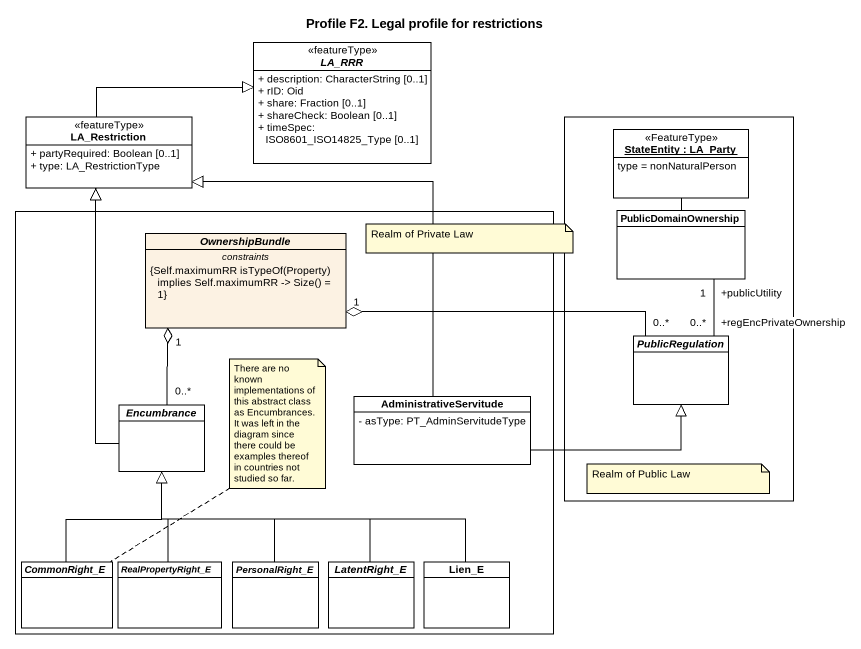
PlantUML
@startuml
title Profile F2. Legal profile for restrictions
hide circle
hide empty members
skinparam classAttributeIconSize 0
abstract class LA_RRR <<featureType>> #FFFFFF {
  + description: CharacterString [0..1]
  + rID: Oid
  + share: Fraction [0..1]
  + shareCheck: Boolean [0..1]
  + timeSpec: ISO8601_ISO14825_Type [0..1]
}
class LA_Restriction <<featureType>> #FFFFFF {
  + partyRequired: Boolean [0..1]
  + type: LA_RestrictionType
}
rectangle " " as rectangle1 {
  object "StateEntity : LA_Party" as StateEntity <<FeatureType>> #FFFFFF {
    type = nonNaturalPerson
  }
  class PublicDomainOwnership #FFFFFF
  abstract class PublicRegulation #FFFFFF
}
rectangle " " as rectangle2 {
  abstract class OwnershipBundle #FCF2E3 {
    -- constraints --
    {field} {Self.maximumRR isTypeOf(Property) implies Self.maximumRR -> Size() = 1}
  }
  abstract class Encumbrance #FFFFFF
  class AdministrativeServitude #FFFFFF {
    - asType: PT_AdminServitudeType
  }
  abstract class CommonRight_E #FFFFFF
  abstract class RealPropertyRight_E #FFFFFF
  abstract class PersonalRight_E #FFFFFF
  abstract class LatentRight_E #FFFFFF
  class Lien_E #FFFFFF
}
LA_Restriction -right-|> LA_RRR
StateEntity -- PublicDomainOwnership
PublicDomainOwnership "+publicUtility\n1" -- "+regEncPrivateOwnership\n0..*" PublicRegulation
PublicRegulation "0..*" -left-o "1" OwnershipBundle
Encumbrance -up-|> LA_Restriction
Encumbrance "0..*" -up-o "1" OwnershipBundle
AdministrativeServitude -up-|> LA_Restriction
AdministrativeServitude -right-|> PublicRegulation
CommonRight_E -up-|> Encumbrance
RealPropertyRight_E -up-|> Encumbrance
PersonalRight_E -up-|> Encumbrance
LatentRight_E -up-|> Encumbrance
Lien_E -left-|> Encumbrance
note as N1
  Realm of Private Law
end note
note top of CommonRight_E : There are no known implementations of this abstract class as Encumbrances. It was left in the diagram since there could be examples thereof in countries not studied so far.
note as N3
  Realm of Public Law
end note
@enduml
